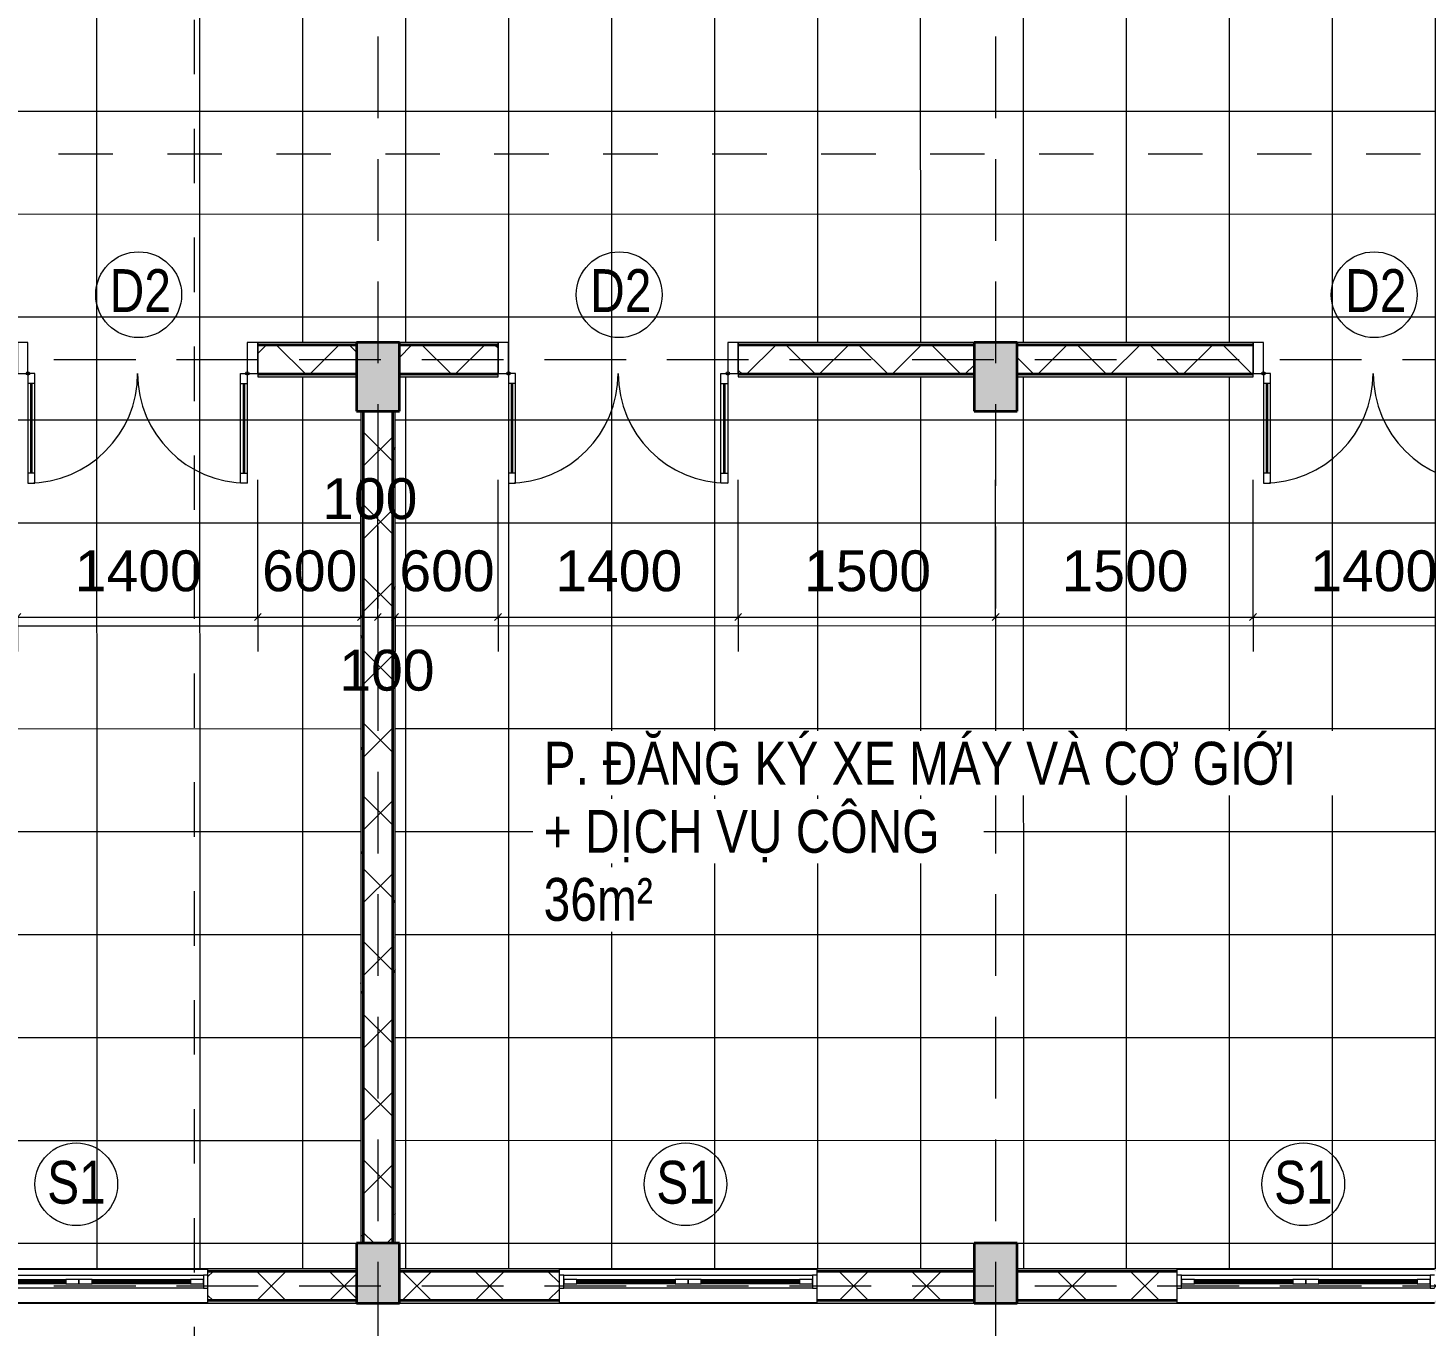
# Model space of a CAD drawing. Header units: millimetres. Extents: x -10792 to 44600, y -5903 to 19992.
# Drawn here: x 6011 to 14158, y -233 to 7334 of the extents above; entities that cross this region are included whole.
import ezdxf

# ---------------------------------------------------------------- set-up
doc = ezdxf.new("R2010")
doc.units = ezdxf.units.MM
for name, pattern in [('Abgebrochen', [714.375, 476.25, -238.125]), ('Aligning Line', [635, 317.5, -317.5]), ('Hidden', [714.375, 476.25, -238.125])]:
    doc.linetypes.add(name, pattern=pattern)
for name, color, linetype, lineweight in [('A-ANNO-DIMS', 211, 'Continuous', 9), ('A-ANNO-DIMS-100', 211, 'Continuous', 9), ('A-DOOR', 31, 'Continuous', 18), ('A-DOOR-IDEN', 31, 'Continuous', 9), ('A-FLOR', 192, 'Continuous', 9), ('A-FLOR-PATT', 8, 'Continuous', 9), ('A-GLAZ', 151, 'Continuous', 18), ('A-GLAZ-IDEN', 152, 'Continuous', 9), ('A-WALL', 113, 'Continuous', 25), ('A-WALL-PATT', 111, 'Continuous', 18), ('G-ANNO-SYMB', 111, 'Abgebrochen', 9), ('G-ANNO-TEXT', 231, 'Continuous', 9), ('S-COLS', 52, 'Continuous', 25), ('S-GRID', 1, 'Continuous', 9)]:
    doc.layers.add(name, color=color, linetype=linetype, lineweight=lineweight)
doc.styles.add('Arial', font='arial.ttf', dxfattribs={"width": 0.8, "height": 250})
doc.styles.add('Arial_3', font='arial.ttf', dxfattribs={"width": 0.8, "height": 250})
doc.styles.add('Arial_5', font='arial.ttf', dxfattribs={"height": 238.125})
doc.dimstyles.new('SecretInternalLinAngDimStyle5p4736185', dxfattribs={"dimscale": 304.8, "dimtxt": 242.94927, "dimasz": 0.130208, "dimexe": 0.656168, "dimexo": 0.0625, "dimgap": 0.260417, "dimtad": 1, "dimdec": 0, "dimrnd": 100, "dimzin": 0, "dimdsep": 46, "dimtxsty": 'Arial_5', "dimblk1": 'OBLIQUE', "dimblk2": 'OBLIQUE', "dimsah": 1, "dimcen": 0.09, "dimdle": 0.492126, "dimazin": 0, "dimtfac": 1, "dimtdec": 4, "dimtix": 1, "dimtmove": 0, "dimatfit": 3, "dimfxl": 2.624672, "dimfxlon": 1, "dimtvp": 1, "dimtolj": 1, "dimtzin": 0, "dimarcsym": 2})
doc.dimstyles.new('SecretInternalLinAngDimStyle5p4736185_1', dxfattribs={"dimscale": 304.8, "dimtxt": 242.94927, "dimasz": 0.130208, "dimexe": 0.656168, "dimexo": 0.0625, "dimgap": 0.260417, "dimtad": 1, "dimdec": 0, "dimrnd": 100, "dimzin": 0, "dimdsep": 46, "dimtxsty": 'Arial_5', "dimblk1": 'OBLIQUE', "dimblk2": 'OBLIQUE', "dimsah": 1, "dimcen": 0.09, "dimdle": 0.492126, "dimazin": 0, "dimtfac": 1, "dimtdec": 4, "dimtix": 1, "dimtmove": 2, "dimatfit": 3, "dimfxl": 2.624672, "dimfxlon": 1, "dimtvp": 1, "dimtolj": 1, "dimtzin": 0, "dimarcsym": 2})
pattern_1 = [(0, (27793.29, 0), (406.4, 101.6), [33.528, -271.272, 33.528, -271.272, -1625.6]), (0, (27793.29, 0), (406.4, 101.6), [-609.6, 33.528, -576.072, 33.528, -271.272, -711.2]), (0, (27793.29, 0), (406.4, 101.6), [-1524, 33.528, -169.672, 33.528, -474.472]), (120, (27945.69, 50.8), (-291.18818, 301.15272), [33.528, -271.272, 33.528, -271.272, -1625.6]), (120, (27945.69, 50.8), (-291.18818, 301.15272), [-609.6, 33.528, -576.072, 33.528, -271.272, -711.2]), (120, (27945.69, 50.8), (-291.18818, 301.15272), [-1524, 33.528, -169.672, 33.528, -474.472]), (240, (27996.49, 254), (-115.21182, -402.75272), [33.528, -271.272, 33.528, -271.272, -1625.6]), (240, (27996.49, 254), (-115.21182, -402.75272), [-609.6, 33.528, -576.072, 33.528, -271.272, -711.2]), (240, (27996.49, 254), (-115.21182, -402.75272), [-1524, 33.528, -169.672, 33.528, -474.472])]
pattern_2 = [(45, (27793.3, 0), (-212.132, 212.132), []), (135, (27793.3, 0), (-212.132, -212.132), [])]

# ---------------------------------------------------------------- blocks, each defined once
blk = doc.blocks.new('CỬA 2 CÁNH EROWINDOW_có ô chết_ - D2_1400x2200-2413861-01_MẶT BẰNG TẦNG 1')
at = {"layer": 'A-DOOR'}
for p, q in [((-639, 100), (-700, 100)), ((-700, 100), (-700, -80)), ((-639, -80), (-639, 100)), ((700, 100), (639, 100)), ((639, 100), (639, -80)), ((700, -80), (700, 100)), ((-700, -80), (-639, -80)), ((-599, -80), (-639, -80)), ((-639, -80), (-639, -719)), ((-599, -719), (-599, -80)), ((599, -719), (599, -80)), ((599, -80), (639, -80)), ((639, -80), (700, -80)), ((639, -80), (639, -719)), ((-599, -138), (-639, -138)), ((-624, -138), (-624, -661)), ((-614, -661), (-614, -138)), ((599, -138), (639, -138)), ((614, -138), (614, -661)), ((624, -661), (624, -138)), ((-599, -661), (-639, -661)), ((-639, -719), (-599, -719)), ((-599, -719), (-599, -661)), ((599, -661), (639, -661)), ((599, -719), (599, -661)), ((639, -719), (599, -719))]:
    blk.add_line(p, q, dxfattribs=at)
for centre in [(-639, -80), (639, -80)]:
    blk.add_circle(centre, 10, dxfattribs=at)
for centre, start, end in [((-639, -80), 270, 360), ((639, -80), 180, 270)]:
    blk.add_arc(centre, 639, start, end, dxfattribs=at)
blk = doc.blocks.new('CUA SO 2 CANH NHOM KINH O O THOANG - S1_1500x1800-2404851-01_MẶT BẰNG TẦNG 1')
at = {"layer": 'A-GLAZ'}
for p, q in [((-725, 63), (-750, 63)), ((-725, -13), (-725, 63)), ((-649, 37.5), (-725, 37.5)), ((-725, 37.5), (-725, 12.5)), ((-725, 12.5), (-649, 12.5)), ((-649, 12.5), (-649, 37.5)), ((-76, 27.5), (-649, 27.5)), ((-649, 27.5), (-649, 22.5)), ((-649, 22.5), (-76, 22.5)), ((0, 37.5), (-76, 37.5)), ((-76, 37.5), (-76, 12.5)), ((-76, 22.5), (-76, 27.5)), ((-76, 12.5), (0, 12.5)), ((0, 12.5), (0, 37.5)), ((76, 37.5), (0, 37.5)), ((0, 37.5), (0, 12.5)), ((0, 12.5), (76, 12.5)), ((76, 12.5), (76, 37.5)), ((649, 27.5), (76, 27.5)), ((76, 27.5), (76, 22.5)), ((76, 22.5), (649, 22.5)), ((725, 37.5), (649, 37.5)), ((649, 37.5), (649, 12.5)), ((649, 22.5), (649, 27.5)), ((649, 12.5), (725, 12.5)), ((750, 63), (725, 63)), ((725, 63), (725, -13)), ((725, 12.5), (725, 37.5)), ((-750, -13), (-725, -13)), ((725, -13), (750, -13))]:
    blk.add_line(p, q, dxfattribs=at)
at = {"layer": 'A-GLAZ', "lineweight": 9}
for p, q in [((-725, 63), (725, 63)), ((-649, 37.5), (-76, 37.5)), ((-76, 12.5), (-649, 12.5)), ((76, 37.5), (649, 37.5)), ((649, 12.5), (76, 12.5)), ((725, -13), (-725, -13))]:
    blk.add_line(p, q, dxfattribs=at)
blk = doc.blocks.new('M_Concrete-Rectangular-Column - COT250X350-2391829-01_MẶT BẰNG TẦNG 1')
at = {"layer": 'S-COLS', "lineweight": 35}
blk.add_hatch(color=256, dxfattribs=at).paths.add_polyline_path([(125, -175), (125, 175), (-125, 175), (-125, -175)])
for p, q in [((125, 175), (-125, 175)), ((-125, 175), (-125, -175)), ((125, -175), (125, 175)), ((-125, -175), (125, -175))]:
    blk.add_line(p, q, dxfattribs=at)
blk = doc.blocks.new('M_Concrete-Rectangular-Column - COT250X400-2391830-01_MẶT BẰNG TẦNG 1')
at = {"layer": 'S-COLS', "lineweight": 35}
blk.add_hatch(color=256, dxfattribs=at).paths.add_polyline_path([(125, -200), (125, 200), (-125, 200), (-125, -200)])
for p, q in [((125, 200), (-125, 200)), ((-125, 200), (-125, -200)), ((125, -200), (125, 200)), ((-125, -200), (125, -200))]:
    blk.add_line(p, q, dxfattribs=at)
blk = doc.blocks.new('KÝ HIEU CUA ĐI - KÝ HIEU CUA ĐI-1233-01_MẶT BẰNG TẦNG 1')
at = {"layer": 'A-DOOR-IDEN'}
blk.add_circle((0.059, -0.208), 2.5, dxfattribs=at)
blk = doc.blocks.new('KÝ HIỆU CỬA SỔ - KÝ HIỆU CỬA SỔ-146125-01_MẶT BẰNG TẦNG 1')
at = {"layer": 'A-GLAZ-IDEN'}
blk.add_circle((-0.075, -0.066), 2.408, dxfattribs=at)
blk = doc.blocks.new('DIMBLOCK132-01_MẶT BẰNG TẦNG 1')
at = {"layer": 'A-ANNO-DIMS-100', "transparency": 16777216}
for p, q in [((5950, 3900), (5950, 4700)), ((7350, 3900), (7350, 4700)), ((5950, 3900), (5969.8, 3919.8)), ((7350, 3900), (7369.8, 3919.8)), ((5950, 3900), (5930.2, 3880.2)), ((5950, 3900), (7350, 3900)), ((5950, 3900), (5950, 3700)), ((7350, 3900), (7330.2, 3880.2)), ((7350, 3900), (7350, 3700))]:
    blk.add_line(p, q, dxfattribs=at)
at = {"layer": 'A-ANNO-DIMS-100', "color": 0, "transparency": 16777216, "insert": (6283.7, 4288.5), "char_height": 238.12, "width": 879.103, "attachment_point": 1, "line_spacing_factor": 0.941778, "style": 'Arial_5'}
blk.add_mtext('1400', dxfattribs=at)
blk = doc.blocks.new('_Oblique')
at = {"color": 0, "linetype": 'ByBlock', "lineweight": -2}
blk.add_line((-0.5, -0.5), (0.5, 0.5), dxfattribs=at)
blk = doc.blocks.new('DIMBLOCK133-01_MẶT BẰNG TẦNG 1')
at = {"layer": 'A-ANNO-DIMS-100', "transparency": 16777216}
for p, q in [((7350, 3900), (7350, 4700)), ((7950, 3900), (7950, 4700)), ((7350, 3900), (7369.8, 3919.8)), ((7950, 3900), (7969.8, 3919.8)), ((7350, 3900), (7330.2, 3880.2)), ((7350, 3900), (7950, 3900)), ((7350, 3900), (7350, 3700)), ((7950, 3900), (7930.2, 3880.2)), ((7950, 3900), (7950, 3700))]:
    blk.add_line(p, q, dxfattribs=at)
at = {"layer": 'A-ANNO-DIMS-100', "color": 0, "transparency": 16777216, "insert": (7375.3, 4288.5), "char_height": 238.12, "width": 659.327, "attachment_point": 1, "line_spacing_factor": 0.941778, "style": 'Arial_5'}
blk.add_mtext('600', dxfattribs=at)
blk = doc.blocks.new('DIMBLOCK134-01_MẶT BẰNG TẦNG 1')
at = {"layer": 'A-ANNO-DIMS-100', "transparency": 16777216}
for p, q in [((7950, 3900), (7950, 4700)), ((8050, 3900), (8050, 4700)), ((7950, 3900), (7969.8, 3919.8)), ((8050, 3900), (8069.8, 3919.8)), ((7950, 3900), (7930.2, 3880.2)), ((7950, 3900), (8050, 3900)), ((7950, 3900), (7950, 3700)), ((8050, 3900), (8030.2, 3880.2)), ((8050, 3900), (8050, 3700))]:
    blk.add_line(p, q, dxfattribs=at)
at = {"layer": 'A-ANNO-DIMS-100', "color": 0, "transparency": 16777216, "insert": (7725.3, 4709.1), "char_height": 238.12, "width": 659.327, "attachment_point": 1, "line_spacing_factor": 0.941778, "style": 'Arial_5'}
blk.add_mtext('100', dxfattribs=at)
blk = doc.blocks.new('DIMBLOCK135-01_MẶT BẰNG TẦNG 1')
at = {"layer": 'A-ANNO-DIMS-100', "transparency": 16777216}
for p, q in [((8050, 3900), (8050, 4700)), ((8150, 3900), (8150, 4700)), ((8050, 3900), (8069.8, 3919.8)), ((8150, 3900), (8169.8, 3919.8)), ((8050, 3900), (8030.2, 3880.2)), ((8050, 3900), (8150, 3900)), ((8050, 3900), (8050, 3700)), ((8150, 3900), (8130.2, 3880.2)), ((8150, 3900), (8150, 3700))]:
    blk.add_line(p, q, dxfattribs=at)
at = {"layer": 'A-ANNO-DIMS-100', "color": 0, "transparency": 16777216, "insert": (7825.3, 3709.1), "char_height": 238.12, "width": 659.327, "attachment_point": 1, "line_spacing_factor": 0.941778, "style": 'Arial_5'}
blk.add_mtext('100', dxfattribs=at)
blk = doc.blocks.new('DIMBLOCK136-01_MẶT BẰNG TẦNG 1')
at = {"layer": 'A-ANNO-DIMS-100', "transparency": 16777216}
for p, q in [((8150, 3900), (8150, 4700)), ((8750, 3900), (8750, 4700)), ((8150, 3900), (8169.8, 3919.8)), ((8750, 3900), (8769.8, 3919.8)), ((8150, 3900), (8130.2, 3880.2)), ((8150, 3900), (8750, 3900)), ((8150, 3900), (8150, 3700)), ((8750, 3900), (8730.2, 3880.2)), ((8750, 3900), (8750, 3700))]:
    blk.add_line(p, q, dxfattribs=at)
at = {"layer": 'A-ANNO-DIMS-100', "color": 0, "transparency": 16777216, "insert": (8175.3, 4288.5), "char_height": 238.12, "width": 659.327, "attachment_point": 1, "line_spacing_factor": 0.941778, "style": 'Arial_5'}
blk.add_mtext('600', dxfattribs=at)
blk = doc.blocks.new('DIMBLOCK137-01_MẶT BẰNG TẦNG 1')
at = {"layer": 'A-ANNO-DIMS-100', "transparency": 16777216}
for p, q in [((8750, 3900), (8750, 4700)), ((10150, 3900), (10150, 4700)), ((8750, 3900), (8769.8, 3919.8)), ((10150, 3900), (10169.8, 3919.8)), ((8750, 3900), (8730.2, 3880.2)), ((8750, 3900), (10150, 3900)), ((8750, 3900), (8750, 3700)), ((10150, 3900), (10130.2, 3880.2)), ((10150, 3900), (10150, 3700))]:
    blk.add_line(p, q, dxfattribs=at)
at = {"layer": 'A-ANNO-DIMS-100', "color": 0, "transparency": 16777216, "insert": (9083.7, 4288.5), "char_height": 238.12, "width": 879.103, "attachment_point": 1, "line_spacing_factor": 0.941778, "style": 'Arial_5'}
blk.add_mtext('1400', dxfattribs=at)
blk = doc.blocks.new('DIMBLOCK138-01_MẶT BẰNG TẦNG 1')
at = {"layer": 'A-ANNO-DIMS-100', "transparency": 16777216}
for p, q in [((10150, 3900), (10150, 4700)), ((11650, 3900), (11650, 4700)), ((10150, 3900), (10169.8, 3919.8)), ((11650, 3900), (11669.8, 3919.8)), ((10150, 3900), (10130.2, 3880.2)), ((10150, 3900), (11650, 3900)), ((10150, 3900), (10150, 3700)), ((11650, 3900), (11630.2, 3880.2)), ((11650, 3900), (11650, 3700))]:
    blk.add_line(p, q, dxfattribs=at)
at = {"layer": 'A-ANNO-DIMS-100', "color": 0, "transparency": 16777216, "insert": (10533.7, 4288.5), "char_height": 238.12, "width": 879.103, "attachment_point": 1, "line_spacing_factor": 0.941778, "style": 'Arial_5'}
blk.add_mtext('1500', dxfattribs=at)
blk = doc.blocks.new('DIMBLOCK139-01_MẶT BẰNG TẦNG 1')
at = {"layer": 'A-ANNO-DIMS-100', "transparency": 16777216}
for p, q in [((11650, 3900), (11650, 4700)), ((13150, 3900), (13150, 4700)), ((11650, 3900), (11669.8, 3919.8)), ((13150, 3900), (13169.8, 3919.8)), ((11650, 3900), (11630.2, 3880.2)), ((11650, 3900), (13150, 3900)), ((11650, 3900), (11650, 3700)), ((13150, 3900), (13130.2, 3880.2)), ((13150, 3900), (13150, 3700))]:
    blk.add_line(p, q, dxfattribs=at)
at = {"layer": 'A-ANNO-DIMS-100', "color": 0, "transparency": 16777216, "insert": (12033.7, 4288.5), "char_height": 238.12, "width": 879.103, "attachment_point": 1, "line_spacing_factor": 0.941778, "style": 'Arial_5'}
blk.add_mtext('1500', dxfattribs=at)
blk = doc.blocks.new('DIMBLOCK140-01_MẶT BẰNG TẦNG 1')
at = {"layer": 'A-ANNO-DIMS-100', "transparency": 16777216}
for p, q in [((13150, 3900), (13150, 4700)), ((14550, 3900), (14550, 4700)), ((13150, 3900), (13169.8, 3919.8)), ((14550, 3900), (14569.8, 3919.8)), ((13150, 3900), (13130.2, 3880.2)), ((13150, 3900), (14550, 3900)), ((13150, 3900), (13150, 3700)), ((14550, 3900), (14530.2, 3880.2)), ((14550, 3900), (14550, 3700))]:
    blk.add_line(p, q, dxfattribs=at)
at = {"layer": 'A-ANNO-DIMS-100', "color": 0, "transparency": 16777216, "insert": (13483.7, 4288.5), "char_height": 238.12, "width": 879.103, "attachment_point": 1, "line_spacing_factor": 0.941778, "style": 'Arial_5'}
blk.add_mtext('1400', dxfattribs=at)

msp = doc.modelspace()

# ---------------------------------------------------------------- hatches: boundary and pattern name
at = {"layer": 'A-FLOR-PATT'}
h = msp.add_hatch(dxfattribs=at)
h.set_pattern_fill('FP_8', color=256, style=0, pattern_type=2)
h.set_pattern_definition([(0.0043, (16612.5, 7449.6), (-0.045, 600), []), (90.004, (16612.5, 7449.6), (-600, -0.042), [])])
h.paths.add_polyline_path([(450, -100.9), (825, -100.8), (825, 49), (660, 49), (660, -100), (450, -100)])
h.paths.add_polyline_path([(925, -100.8), (1825, -100.8), (1825, 99), (2125, 99), (2125, -100.7), (3025, -100.7), (3025, 99), (3325, 99), (3325, -100.6), (4150, -100.6), (4150, 44), (4225, 44), (4225, 250), (4475, 250), (4475, 100), (7925, 100), (7925, 250), (7950, 250), (7950, 5100), (7925, 5100), (7925, 5300), (7350, 5300), (7350, 5500), (8750, 5500), (8750, 5300), (8175, 5300), (8175, 5100), (8150, 5100), (8150, 250), (8175, 250), (8175, 100), (11525, 100), (11525, 250), (11775, 250), (11775, 100), (15125, 100), (15125, 250), (15150, 250), (15150, 5100), (15125, 5100), (15125, 5300), (14550, 5300), (14550, 5500), (15550, 5500), (15550, 5300), (15375, 5300), (15375, 5100), (15350, 5100), (15350, 250), (15375, 250), (15375, 100), (22325, 100), (22325, 250), (22350, 250), (22350, 5100), (22325, 5100), (22325, 5300), (18975, 5300), (18975, 5100), (18725, 5100), (18725, 5300), (16550, 5300), (16550, 5500), (22650, 5500), (22650, 5300), (22575, 5300), (22575, 5100), (22550, 5100), (22550, 250), (22575, 250), (22575, 100), (25925, 100), (25925, 250), (26175, 250), (26175, 100), (29525, 100), (29525, 250), (29550, 250), (29550, 5100), (29525, 5100), (29525, 5300), (26175, 5300), (26175, 5100), (25925, 5100), (25925, 5300), (23650, 5300), (23650, 5500), (30050, 5500), (30050, 5300), (29775, 5300), (29775, 5100), (29750, 5100), (29750, 250), (29775, 250), (29775, 100), (32150, 100), (32150, 94), (33225, 94), (33225, 250), (33475, 250), (33475, 94), (33550, 94), (33550, -98.4), (34450, -98.3), (34450, 5300), (33475, 5300), (33475, 5100), (33225, 5100), (33225, 5300), (31050, 5300), (31050, 5500), (34650, 5500), (34650, 5300.9), (36150, 5300.9), (36150, 5500), (37050, 5500), (37050, 5900), (37250, 5900), (37250, 5500), (37260.4, 5500), (37264.5, 7700), (37250, 7700), (37250, 7300), (37050, 7300), (37050, 7700), (34550, 7700), (34550, 8500), (34650, 8500), (34650, 9300), (34550, 9300), (34550, 9400), (34350, 9400), (34350, 9500), (37267.9, 9500), (37269.7, 10470), (37250, 10470), (37250, 10570), (37269.9, 10570), (37271.9, 11650), (37050, 11650), (37050, 9501.7), (33450, 9501.7), (33450.5, 9500), (33550, 9500), (33550, 9400), (33450, 9400), (33450, 8100), (33475, 8100), (33475, 7700), (33150, 7700), (33150, 7675), (31950, 7675), (31950, 7700), (29412, 7700), (29412, 7900), (29525, 7900.9), (29525, 8100), (29550, 8100), (29550, 12950), (29525, 12950), (29525, 13100), (26850, 13100), (26850, 7900), (28412, 7900), (28412, 7700), (25337, 7700), (25337, 7900), (25925, 7900), (25925, 8100), (26175, 8100), (26175, 7900), (26650, 7900), (26650, 13100), (26175, 13100), (26175, 12950), (25925, 12950), (25925, 13100), (24150, 13100), (24150, 7900), (24337, 7900), (24337, 7700), (23862, 7700), (23862, 7900), (23950, 7900), (23950, 13100), (23825, 13100), (23825, 13090), (23800, 13085), (23000, 13085), (23000, 12000), (21500, 12000), (21500, 7900), (22325, 7900), (22325, 8100), (22575, 8100), (22575, 7900), (22862, 7900), (22862, 7700), (21250, 7700), (21250, 7900), (21400, 7900), (21400, 12000), (19900, 12000), (19900, 13100), (19863, 13100), (19863, 13090), (19838, 13085), (19038, 13085), (19013, 13090), (19013, 13100), (18975, 13100), (18975, 12950), (18950, 12950), (18950, 8100), (18975, 8100), (18975, 7900), (20250, 7900), (20250, 7700), (16487, 7700), (16487, 7900), (18725, 7900), (18725, 8100), (18750, 8100), (18750, 12950), (18725, 12950), (18725, 13100), (15375, 13100), (15375, 12950), (15350, 12950), (15350, 8100), (15375, 8100), (15375, 7900), (15487, 7900), (15487, 7700), (9387, 7700), (9387, 7900), (11525, 7900), (11525, 8100), (11775, 8100), (11775, 7900), (15125, 7900), (15125, 8100), (15150, 8100), (15150, 12950), (15125, 12950), (15125, 13100), (11775, 13100), (11775, 12950), (11525, 12950), (11525, 13100), (8175, 13100), (8175, 12950), (8150, 12950), (8150, 8100), (8175, 8100), (8175, 7900), (8387, 7900), (8387, 7700), (5750, 7700), (5750, 7675), (4550, 7675), (4550, 7700), (4225, 7700), (4225, 8100), (4250, 8100), (4250, 12950), (4225, 12950), (4225, 13299.2), (3325, 13299.6), (3325, 13101), (3025, 13101), (3025, 13299.8), (2125, 13300.1), (2125, 13101), (1825, 13101), (1825, 13300.3), (925, 13300.7), (925, 13101), (675, 13101), (675, 12850), (450, 12850), (450, 11950), (650, 11950), (650, 11650), (450, 11650), (450, 10750), (650, 10750), (650, 10302), (663, 10302), (663, 10300), (700, 10300), (700, 7550), (500, 7550), (500, 7700), (425, 7700), (425, 8100), (500, 8100), (500, 10300), (450, 10300), (450, 8800), (-4025.9, 8800), (-4050, 4400), (450, 4400), (450, 2900), (500, 2900), (500, 5100), (425, 5100), (425, 5500), (500, 5500), (500, 5650), (700, 5650), (700, 5500), (1750, 5500), (1749.2, 5300), (700, 5300), (700, 2800), (650, 2800), (650, 2450), (450, 2450), (450, 1550), (650, 1550), (650, 1250), (450, 1250), (450, 350), (675, 350), (675, 149), (925, 149), (925, -98)])
h.paths.add_polyline_path([(1925, -100.8), (2025, -100.7), (2025, -1), (1925, -1), (1925, -92.1)])
h.paths.add_polyline_path([(3125, -100.7), (3225, -100.7), (3225, -1), (3125, -1), (3125, -85)])
h.paths.add_polyline_path([(32250, -98.5), (33225, -98.4), (33225, -6), (32250, -6), (32250, -85)])
h.paths.add_polyline_path([(34550, -98.3), (34650, -98.3), (34650, -1), (34550, -1)])
h.paths.add_polyline_path([(34750, -98.3), (35650, -98.2), (35650, 99), (35950, 99), (35950, -98.2), (36850, -98.2), (36850, 100), (37040, 100), (37040, 101.7), (34650, 101.7), (34650, 99), (34750, 99), (34750, -1)])
h.paths.add_polyline_path([(35750, -98.2), (35850, -98.2), (35850, -1), (35750, -1)])
h.paths.add_polyline_path([(36950, -98.2), (37040, -98.1), (37040, 0), (36950, 0), (36950, -75.1)])
h.paths.add_polyline_path([(574, 150), (574, 250), (450, 250), (450, 150)])
h.paths.add_polyline_path([(37240.8, 150), (37250.5, 150), (37250.6, 250), (37050, 250), (37050, 150)])
h.paths.add_polyline_path([(37250.8, 350), (37252.5, 1250), (37050, 1250), (37050, 350), (37233.4, 350)])
h.paths.add_polyline_path([(37196.4, 1350), (37252.7, 1350), (37252.9, 1450), (37150, 1450), (37150, 1350)])
h.paths.add_polyline_path([(450, 1350), (550, 1350), (550, 1450), (450, 1450)])
h.paths.add_polyline_path([(37150, 1550), (37253.1, 1550), (37254.7, 2450), (37050, 2450), (37050, 1550)])
h.paths.add_polyline_path([(37254.9, 2550), (37256.5, 3400), (37150, 3400), (37150, 2550), (37151.9, 2550)])
h.paths.add_polyline_path([(500, 2550), (550, 2550), (550, 2800), (450, 2800), (450, 2550)])
h.paths.add_polyline_path([(37116.7, 3500), (37256.7, 3500), (37259.7, 5100), (37050, 5100), (37050, 3500)])
h.paths.add_polyline_path([(4225, 5100), (4225, 5300), (3150, 5300), (3150, 5500), (5950, 5500), (5950, 5300), (4475, 5300), (4475, 5100)])
h.paths.add_polyline_path([(11525, 5100), (11525, 5300), (10150, 5300), (10150, 5500), (13150, 5500), (13150, 5300), (11775, 5300), (11775, 5100)])
h.paths.add_polyline_path([(31950, 7900), (31950, 7925), (33150, 7925), (33150, 7900), (33225, 7900.9), (33225, 8100), (33250, 8100), (33250, 12950), (33225, 12950), (33225, 13300), (33250, 13300), (33250, 14800), (29750, 14800), (29750, 13300), (29775, 13300), (29775, 12950), (29750, 12950), (29750, 12489.3), (29781.1, 12496.6), (30299.2, 12738.2), (30346.5, 12932.7), (30478.5, 12649.5), (30525.8, 12843.9), (31075, 13100), (31075, 10187.2), (31096.3, 10183.8), (31110.8, 10177.6), (31122, 10170), (31132.7, 10159), (31142, 10144.4), (31146.9, 10130.6), (31149.3, 10112.5), (31147.3, 10095.1), (31140.7, 10079.2), (31130.3, 10063.2), (31119.6, 10053.6), (31105, 10044.2), (31085.7, 10039), (31074.6, 10037.7), (31052.9, 10041.2), (31038.4, 10047.4), (31027.2, 10055), (31016.5, 10066), (31007.2, 10080.6), (31002.3, 10094.4), (31001.3, 10100), (29823.7, 10100), (29821.3, 10089.4), (29815.2, 10075.1), (29805.5, 10062.3), (29794.5, 10052), (29777.5, 10043.1), (29765, 10039.3), (29750, 10037.7), (29750, 8100), (29775, 8100), (29775, 7900), (30344.5, 7900)])
h.paths.add_polyline_path([(7468.2, 7900), (7925, 7900), (7925, 8100), (7950, 8100), (7950, 12950), (7925, 12950), (7925, 13300), (7950, 13300), (7950, 14800), (4450, 14800), (4451, 13300), (4475, 13299.2), (4475, 12950), (4450, 12950), (4450, 12489.3), (4481.1, 12496.6), (4999.2, 12738.2), (5046.5, 12932.7), (5178.5, 12649.5), (5225.8, 12843.9), (5775, 13100), (5775, 10187.2), (5796.3, 10183.8), (5810.8, 10177.6), (5822, 10170), (5832.7, 10159), (5842, 10144.4), (5846.9, 10130.6), (5849.3, 10112.5), (5847.3, 10095.1), (5840.7, 10079.2), (5830.3, 10063.2), (5819.6, 10053.6), (5805, 10044.2), (5785.7, 10039), (5774.6, 10037.7), (5752.9, 10041.2), (5738.4, 10047.4), (5727.2, 10055), (5716.5, 10066), (5707.2, 10080.6), (5702.3, 10094.4), (5701.3, 10100), (4523.7, 10100), (4521.3, 10089.4), (4515.2, 10075.1), (4505.5, 10062.3), (4494.5, 10052), (4477.5, 10043.1), (4465, 10039.3), (4450, 10037.7), (4450, 8100), (4475, 8100), (4475, 7900), (4550, 7900), (4550, 7925), (5750, 7925), (5750, 7900)])
h.paths.add_polyline_path([(36063.6, 7900), (37025, 7900), (37025, 7902.6), (35000, 7902.6), (35000, 7900), (35587, 7900)])
h.paths.add_polyline_path([(34650, 7900), (34900, 7900), (34900, 8351.7), (34650, 8351.7)])
h.paths.add_polyline_path([(37058.2, 8100), (37265.3, 8100), (37267.7, 9400), (37050, 9400), (37050, 8100)])
h.paths.add_polyline_path([(450, 10400), (550, 10400), (550, 10650), (450, 10650)])
h.paths.add_polyline_path([(37150, 11750), (37272.1, 11750), (37272.3, 11850), (37150, 11850)])
h.paths.add_polyline_path([(550, 11750), (550, 11850), (450, 11850), (450, 11750)])
h.paths.add_polyline_path([(37272.5, 11950), (37274.2, 12850), (37050, 12850), (37050, 11950), (37260, 11950)])
h.paths.add_polyline_path([(37274.3, 12950), (37274.6, 13103), (37260, 13103), (37260, 13050), (37050, 13050), (37050, 12950), (37265.1, 12950)])
h.paths.add_polyline_path([(575, 12950), (575, 13050), (450, 13050), (450, 12950)])
h.paths.add_polyline_path([(33475, 13100.9), (35250, 13100.9), (35250, 13102.6), (35270, 13102.6), (35270, 13100.9), (37040, 13101.4), (37040, 13103), (33475, 13103)])
h.paths.add_polyline_path([(825, 13201), (825, 13300.7), (660, 13300), (660, 13201), (675, 13201)])
h.paths.add_polyline_path([(3125, 13201), (3225, 13201), (3225, 13299.7), (3125, 13299.7)])
h.paths.add_polyline_path([(1925, 13201), (2025, 13201), (2025, 13300.2), (1925, 13300.2)])
h.paths.add_polyline_path([(29391.3, 13300), (29550, 13300.9), (29550, 13300.9), (29350, 13300)])
h.paths.add_polyline_path([(8175, 13300), (8350, 13300), (8350, 13301.7), (8150, 13301.7), (8150, 13300), (8167, 13300)])
h.paths.add_polyline_path([(19898.5, 13300), (19898.6, 13300), (19898.2, 13300)])
h.paths.add_polyline_path([(19913, 13300), (22575, 13301.2), (19913, 13301.3)])
h.paths.add_polyline_path([(18977.5, 13300), (18977.8, 13300), (18977.4, 13300)])
h.paths.add_polyline_path([(9058, 13300), (18963, 13300), (18963, 13301.3), (8450, 13301.7), (8450, 13300)])
h.paths.add_polyline_path([(4250, 13300.1), (4250, 15000), (4250, 15000), (4250, 13300.1)])
at = {"layer": 'A-WALL-PATT', "lineweight": 9}
h = msp.add_hatch(dxfattribs=at)
h.set_pattern_fill('FP_1', color=256, style=0, pattern_type=2)
h.set_pattern_definition(pattern_1)
h.paths.add_polyline_path([(22575, 5485), (22650, 5485), (22650, 5500), (22575, 5500), (22575, 5485.2)])
h.paths.add_polyline_path([(34650, 5485), (34650, 5500), (33475, 5500), (33475, 5485), (34635, 5485)])
h.paths.add_polyline_path([(5950, 5485), (5950, 5500), (4475, 5500), (4475, 5485)])
h.paths.add_polyline_path([(15550, 5485), (15550, 5500), (15375, 5500), (15375, 5485)])
h.paths.add_polyline_path([(1750, 5485), (1749.2, 5500), (685, 5500), (685, 5485), (1749.2, 5485)])
h.paths.add_polyline_path([(30050, 5485), (30050, 5500), (29775, 5499.4), (29775, 5485)])
h.paths.add_polyline_path([(13150, 5485), (13150, 5500), (11775, 5500), (11775, 5485)])
h.paths.add_polyline_path([(8750, 5485), (8750, 5500), (8175, 5500), (8175, 5485)])
h.paths.add_polyline_path([(22325, 5485), (22325, 5500), (18975, 5500), (18975, 5485)])
h.paths.add_polyline_path([(29525, 5485), (29525, 5500), (26175, 5500), (26175, 5485)])
h.paths.add_polyline_path([(33225, 5485), (33225, 5500), (31050, 5500), (31050, 5485), (32250.8, 5485)])
h.paths.add_polyline_path([(15125, 5485), (15125, 5500), (14550, 5500), (14550, 5485)])
h.paths.add_polyline_path([(7925, 5485), (7925, 5500), (7350, 5500), (7350, 5485)])
h.paths.add_polyline_path([(11525, 5485), (11525, 5500), (10150, 5500), (10150, 5485)])
h.paths.add_polyline_path([(18725, 5485), (18725, 5500), (16550, 5500), (16550, 5485), (17000, 5485)])
h.paths.add_polyline_path([(4225, 5485), (4225, 5500), (3150, 5500), (3150, 5485)])
h.paths.add_polyline_path([(25925, 5485), (25925, 5500), (23650, 5500), (23650, 5485), (24625.4, 5485)])
h = msp.add_hatch(dxfattribs=at)
h.set_pattern_fill('FP_2', color=256, style=0, pattern_type=2)
h.set_pattern_definition(pattern_2)
h.paths.add_polyline_path([(700, 5315), (1750, 5315), (1749.2, 5485), (685, 5485), (685, 5315)])
h.paths.add_polyline_path([(34635, 5315), (34635, 5485), (33475, 5485), (33475, 5315), (34465, 5315)])
h.paths.add_polyline_path([(33225, 5315), (33225, 5485), (31050, 5485), (31050, 5315), (32250.8, 5315)])
h.paths.add_polyline_path([(8750, 5315), (8750, 5485), (8175, 5485), (8175, 5315)])
h.paths.add_polyline_path([(7350, 5315), (7925, 5315), (7925, 5485), (7350, 5485), (7350, 5400)])
h.paths.add_polyline_path([(4475, 5315), (5950, 5315), (5950, 5485), (4475, 5485), (4475, 5359.8)])
h.paths.add_polyline_path([(29775, 5315), (30050, 5315), (30050, 5485), (29775, 5485), (29775, 5325.8)])
h.paths.add_polyline_path([(16550, 5315), (18725, 5315), (18725, 5485), (16550, 5485), (16550, 5400)])
h.paths.add_polyline_path([(11775, 5315), (13150, 5315), (13150, 5485), (11775, 5485), (11775, 5354)])
h.paths.add_polyline_path([(10150, 5315), (11525, 5315), (11525, 5485), (10150, 5485), (10150, 5400)])
h.paths.add_polyline_path([(14550, 5315), (15125, 5315), (15125, 5485), (14550, 5485), (14550, 5400)])
h.paths.add_polyline_path([(15550, 5315), (15550, 5485), (15375, 5485), (15375, 5315)])
h.paths.add_polyline_path([(25925, 5315), (25925, 5485), (23650, 5485), (23650, 5315), (24625.4, 5315)])
h.paths.add_polyline_path([(29525, 5315), (29525, 5485), (26175, 5485), (26175, 5315)])
h.paths.add_polyline_path([(3150, 5315), (4225, 5315), (4225, 5485), (3150, 5485), (3150, 5400)])
h.paths.add_polyline_path([(18975, 5315), (22325, 5315.7), (22325, 5485), (18975, 5485), (18975, 5364.5)])
h.paths.add_polyline_path([(22650, 5315), (22650, 5485), (22575, 5485), (22575, 5315)])
h = msp.add_hatch(dxfattribs=at)
h.set_pattern_fill('FP_1', color=256, style=0, pattern_type=2)
h.set_pattern_definition(pattern_1)
h.paths.add_polyline_path([(15375, 5300), (15550, 5300), (15550, 5315), (15375, 5315), (15375, 5301.9)])
h.paths.add_polyline_path([(5950, 5300), (5950, 5315), (4475, 5315), (4475, 5300)])
h.paths.add_polyline_path([(3150, 5300), (4225, 5300), (4225, 5315), (3150, 5315)])
h.paths.add_polyline_path([(1749.2, 5300), (1750, 5300), (1749.2, 5315), (700, 5315), (700, 5300)])
h.paths.add_polyline_path([(33225, 5300), (33225, 5315), (31050, 5315), (31050, 5300), (32250.8, 5300)])
h.paths.add_polyline_path([(34450, 5300), (34450, 5315), (33475, 5315), (33475, 5300)])
h.paths.add_polyline_path([(30050, 5300), (30050, 5315), (29775, 5315), (29775, 5300)])
h.paths.add_polyline_path([(7350, 5300), (7925, 5300.6), (7925, 5315), (7350, 5315)])
h.paths.add_polyline_path([(8175, 5300), (8750, 5300), (8750, 5315), (8175, 5315), (8175, 5300.6)])
h.paths.add_polyline_path([(16550, 5300), (18725, 5300), (18725, 5315), (16550, 5315)])
h.paths.add_polyline_path([(25925, 5300), (25925, 5315), (23650, 5315), (23650, 5300), (24625.4, 5300)])
h.paths.add_polyline_path([(11775, 5300), (13150, 5300), (13150, 5315), (11775, 5315), (11775, 5306.9)])
h.paths.add_polyline_path([(29525, 5300), (29525, 5315), (26175, 5315), (26175, 5300)])
h.paths.add_polyline_path([(10150, 5300), (11525, 5300), (11525, 5315), (10150, 5315)])
h.paths.add_polyline_path([(14550, 5300), (15125, 5300.6), (15125, 5315), (14550, 5315)])
h.paths.add_polyline_path([(22650, 5300), (22650, 5315), (22575, 5315), (22575, 5300)])
h.paths.add_polyline_path([(18975, 5300), (22325, 5300.1), (22325, 5315), (18975, 5315), (18975, 5308.7)])
h = msp.add_hatch(dxfattribs=at)
h.set_pattern_fill('FP_1', color=256, style=0, pattern_type=2)
h.set_pattern_definition(pattern_1)
h.paths.add_polyline_path([(7964.6, 250), (7965, 250), (7965, 5100), (7950, 5100), (7950, 250)])
h = msp.add_hatch(dxfattribs=at)
h.set_pattern_fill('FP_2', color=256, style=0, pattern_type=2)
h.set_pattern_definition(pattern_2)
h.paths.add_polyline_path([(8135, 250), (8135, 5100), (7965, 5100), (7965, 250), (7969.9, 250)])
h = msp.add_hatch(dxfattribs=at)
h.set_pattern_fill('FP_1', color=256, style=0, pattern_type=2)
h.set_pattern_definition(pattern_1)
h.paths.add_polyline_path([(8150, 250), (8150, 5100), (8135, 5100), (8135, 250)])
h = msp.add_hatch(dxfattribs=at)
h.set_pattern_fill('FP_1', color=256, style=0, pattern_type=2)
h.set_pattern_definition(pattern_1)
h.paths.add_polyline_path([(7925, 85), (7925, 100), (7058, 100), (7058, 85), (7468.2, 85)])
h.paths.add_polyline_path([(22325, 85), (22325, 100), (21408, 100), (21408, 85)])
h.paths.add_polyline_path([(15125, 85), (15125, 100), (14208, 100), (14208, 85), (15093.6, 85)])
h.paths.add_polyline_path([(29775, 85), (30658, 85), (30658, 100), (29775, 99.6)])
h.paths.add_polyline_path([(9108, 85), (9108, 100), (8175, 99.6), (8175, 85)])
h.paths.add_polyline_path([(28608, 85), (29525, 85), (29525, 100), (28608, 100)])
h.paths.add_polyline_path([(17808, 85), (18750, 85), (18750, 100), (17808, 100)])
h.paths.add_polyline_path([(11775, 85), (12708, 85), (12708, 100), (11775, 100), (11775, 91.7)])
h.paths.add_polyline_path([(25925, 85), (25925, 100), (25008, 100), (25008, 85)])
h.paths.add_polyline_path([(10608, 85), (11525, 85), (11525, 100), (10608, 100)])
h.paths.add_polyline_path([(27108, 85), (27108, 100), (26175, 100), (26175, 85)])
h.paths.add_polyline_path([(15375, 85), (16308, 85), (16308, 100), (15375, 99.6)])
h.paths.add_polyline_path([(5558, 85), (5558, 100), (4475, 100), (4475, 85)])
h.paths.add_polyline_path([(23508, 85), (23508, 100), (22575, 99.6), (22575, 85)])
h.paths.add_polyline_path([(18950, 85), (19908, 85), (19908, 100), (18950, 100), (18950, 91.8)])
h = msp.add_hatch(dxfattribs=at)
h.set_pattern_fill('FP_2', color=256, style=0, pattern_type=2)
h.set_pattern_definition(pattern_2)
h.paths.add_polyline_path([(32158, -85), (32250, -85), (32250, 85), (32158, 85), (32158, -6)])
h.paths.add_polyline_path([(4475, -85), (5558, -85), (5558, 85), (4475, 85), (4475, -9.7)])
h.paths.add_polyline_path([(7058, -85), (7925, -85), (7925, 85), (7058, 85), (7058, 0)])
h.paths.add_polyline_path([(8175, -85), (9108, -85), (9108, 85), (8175, 85), (8175, 78)])
h.paths.add_polyline_path([(30658, -85), (30658, 85), (29775, 85), (29775, -85), (30344.5, -85)])
h.paths.add_polyline_path([(11775, -85), (12708, -85), (12708, 85), (11775, 85), (11775, -47.2)])
h.paths.add_polyline_path([(10608, -85), (11525, -85), (11525, 85), (10608, 85), (10608, 0)])
h.paths.add_polyline_path([(23508, -85), (23508, 85), (22575, 85), (22575, -85)])
h.paths.add_polyline_path([(14208, -85), (15125, -85), (15125, 85), (14208, 85), (14208, 0)])
h.paths.add_polyline_path([(28608, -85), (29525, -85), (29525, 85), (28608, 85), (28608, 0)])
h.paths.add_polyline_path([(15375, -85), (16308, -85), (16308, 85), (15375, 85), (15375, 78)])
h.paths.add_polyline_path([(25925, -85), (25925, 85), (25008, 85), (25008, -85)])
h.paths.add_polyline_path([(22325, -85), (22325, 85), (21408, 85), (21408, -85)])
h.paths.add_polyline_path([(26175, -85), (27108, -85), (27108, 85), (26175, 85), (26175, -37.8)])
h.paths.add_polyline_path([(18950, -85), (19908, -85), (19908, 85), (18950, 85), (18950, -46.2)])
h.paths.add_polyline_path([(17808, -85), (18750, -85), (18750, 85), (17808, 85), (17808, 0)])
h = msp.add_hatch(dxfattribs=at)
h.set_pattern_fill('FP_1', color=256, style=0, pattern_type=2)
h.set_pattern_definition(pattern_1)
h.paths.add_polyline_path([(4475, -100), (5450, -100), (5450, -85), (4475, -85), (4475, -98.3)])
h.paths.add_polyline_path([(30658, -100), (30658, -85), (29775, -85), (29775, -100), (30344.5, -100)])
h.paths.add_polyline_path([(29525, -100), (29525, -85), (28608, -85), (28608, -100)])
h.paths.add_polyline_path([(5550, -100), (5558, -100), (5558, -85), (5550, -85)])
h.paths.add_polyline_path([(7058, -100), (7925, -100), (7925, -85), (7058, -85)])
h.paths.add_polyline_path([(8175, -100), (9108, -100), (9108, -85), (8175, -85), (8175, -93.2)])
h.paths.add_polyline_path([(25925, -100), (25925, -85), (25008, -85), (25008, -100)])
h.paths.add_polyline_path([(11775, -100), (12708, -100), (12708, -85), (11775, -85), (11775, -93.3)])
h.paths.add_polyline_path([(27108, -100), (27108, -85), (26175, -85), (26175, -100)])
h.paths.add_polyline_path([(10608, -100), (11525, -100), (11525, -85), (10608, -85)])
h.paths.add_polyline_path([(22325, -100), (22325, -85), (21408, -85), (21408, -100)])
h.paths.add_polyline_path([(14208, -100), (15125, -100), (15125, -85), (14208, -85)])
h.paths.add_polyline_path([(22575, -100), (23508, -100), (23508, -85), (22575, -85), (22575, -91.7)])
h.paths.add_polyline_path([(15375, -100), (16308, -100), (16308, -85), (15375, -85), (15375, -93.3)])
h.paths.add_polyline_path([(18750, -100), (18750, -85), (17808, -85), (17808, -100)])
h.paths.add_polyline_path([(18950, -100), (19908, -100), (19908, -85), (18950, -85), (18950, -93.2)])

# ---------------------------------------------------------------- linework, layer by layer
at = {"layer": 'A-FLOR'}
for p, q in [((5550, -100.5), (11525, -100)), ((11775, -100), (12708, -100))]:
    msp.add_line(p, q, dxfattribs=at)
at = {"layer": 'A-WALL', "lineweight": 18}
for p, q in [((7925, 5500), (7350, 5500)), ((7350, 5500), (7350, 5300)), ((8750, 5500), (8175, 5500)), ((8750, 5300), (8750, 5500)), ((11525, 5500), (10150, 5500)), ((10150, 5500), (10150, 5300)), ((13150, 5500), (11775, 5500)), ((13150, 5300), (13150, 5500)), ((7350, 5300), (7925, 5300)), ((8175, 5300), (8750, 5300)), ((10150, 5300), (11525, 5300)), ((11775, 5300), (13150, 5300)), ((7950, 5100), (7950, 250)), ((8150, 250), (8150, 5100)), ((7925, 100), (7058, 100)), ((7058, 100), (7058, -100)), ((9108, 100), (8175, 100)), ((9108, -100), (9108, 100)), ((11525, 100), (10608, 100)), ((10608, 100), (10608, -100)), ((12708, 100), (11775, 100)), ((12708, -100), (12708, 100)), ((7058, -100), (7925, -100)), ((8175, -100), (9108, -100)), ((10608, -100), (11525, -100)), ((11775, -100), (12708, -100))]:
    msp.add_line(p, q, dxfattribs=at)
at = {"layer": 'A-WALL', "lineweight": 35}
for p, q in [((7925, 5485), (7350, 5485)), ((8750, 5485), (8175, 5485)), ((11525, 5485), (10150, 5485)), ((13150, 5485), (11775, 5485)), ((7925, 5315), (7350, 5315)), ((8750, 5315), (8175, 5315)), ((11525, 5315), (10150, 5315)), ((13150, 5315), (11775, 5315)), ((7965, 5100), (7965, 250)), ((8135, 5100), (8135, 250)), ((7925, 85), (7058, 85)), ((9108, 85), (8175, 85)), ((11525, 85), (10608, 85)), ((12708, 85), (11775, 85)), ((7925, -85), (7058, -85)), ((9108, -85), (8175, -85)), ((11525, -85), (10608, -85)), ((12708, -85), (11775, -85))]:
    msp.add_line(p, q, dxfattribs=at)
at = {"layer": 'A-WALL'}
for p, q in [((5558, 100), (7058, 100)), ((9108, 100), (10608, 100)), ((12708, 100), (14208, 100)), ((7058, -100), (5558, -100)), ((10608, -100), (9108, -100)), ((14208, -100), (12708, -100))]:
    msp.add_line(p, q, dxfattribs=at)
at = {"layer": 'G-ANNO-SYMB', "linetype": 'Aligning Line'}
for p, q in [((6978.4, 16271.6), (6978.4, -4684.7)), ((-7146.6, 6600), (41465.8, 6600))]:
    msp.add_line(p, q, dxfattribs=at)
at = {"layer": 'S-GRID', "linetype": 'Hidden'}
for p, q in [((8050, 18000), (8050, -3000)), ((11650, 18000), (11650, -3000)), ((39500, 5400), (-3000, 5400)), ((39500, 0), (-3000, 0))]:
    msp.add_line(p, q, dxfattribs=at)

# ---------------------------------------------------------------- block references
at = {"layer": 'A-DOOR'}
for p in [(6650, 5400), (9450, 5400), (13850, 5400)]:
    msp.add_blockref('CỬA 2 CÁNH EROWINDOW_có ô chết_ - D2_1400x2200-2413861-01_MẶT BẰNG TẦNG 1', p, dxfattribs=at)
at = {"layer": 'A-DOOR-IDEN', "xscale": 99.99999999999991, "yscale": 99.99999999999991, "zscale": 99.99999999999991}
for p in [(6650, 5800), (9450, 5800), (13850, 5800)]:
    msp.add_blockref('KÝ HIEU CUA ĐI - KÝ HIEU CUA ĐI-1233-01_MẶT BẰNG TẦNG 1', p, dxfattribs=at)
at = {"layer": 'A-GLAZ', "lineweight": 9}
for p in [(6308, 0), (9858, 0), (13458, 0)]:
    msp.add_blockref('CUA SO 2 CANH NHOM KINH O O THOANG - S1_1500x1800-2404851-01_MẶT BẰNG TẦNG 1', p, dxfattribs=at)
at = {"layer": 'A-GLAZ-IDEN', "xscale": 99.99999999999991, "yscale": 99.99999999999991, "zscale": 99.99999999999991}
for p in [(6300, 600), (9850, 600), (13450, 600)]:
    msp.add_blockref('KÝ HIỆU CỬA SỔ - KÝ HIỆU CỬA SỔ-146125-01_MẶT BẰNG TẦNG 1', p, dxfattribs=at)
at = {"layer": 'S-COLS', "lineweight": 35}
for name, p in [('M_Concrete-Rectangular-Column - COT250X400-2391830-01_MẶT BẰNG TẦNG 1', (8050, 5300)), ('M_Concrete-Rectangular-Column - COT250X400-2391830-01_MẶT BẰNG TẦNG 1', (11650, 5300)), ('M_Concrete-Rectangular-Column - COT250X350-2391829-01_MẶT BẰNG TẦNG 1', (8050, 75)), ('M_Concrete-Rectangular-Column - COT250X350-2391829-01_MẶT BẰNG TẦNG 1', (11650, 75))]:
    msp.add_blockref(name, p, dxfattribs=at)

# ---------------------------------------------------------------- texts
at = {"layer": 'A-DOOR-IDEN', "char_height": 250, "width": 429.704, "attachment_point": 1, "style": 'Arial'}
for insert in [(6486.9, 5927.9), (9286.9, 5927.9), (13686.9, 5927.9)]:
    msp.add_mtext('D2', dxfattribs=dict(at, insert=insert))
at = {"layer": 'A-GLAZ-IDEN', "char_height": 250, "width": 410.464, "attachment_point": 1, "style": 'Arial'}
for insert in [(6122.6, 730.1), (9672.6, 730.1), (13272.6, 730.1)]:
    msp.add_mtext('S1', dxfattribs=dict(at, insert=insert))

# ---------------------------------------------------------------- dimensions: what is measured, and where the dimension line sits
at = {"layer": 'A-ANNO-DIMS'}
for base, p1, p2, override, picture, middle in [((7350, 3900), (5950, 4700), (7350, 4700), {"dimpost": '<>', "dimfxl": 1400}, 'DIMBLOCK132-01_MẶT BẰNG TẦNG 1', (6650, 4101)), ((7950, 3900), (7350, 4700), (7950, 4700), {"dimpost": '<>', "dimfxl": 600}, 'DIMBLOCK133-01_MẶT BẰNG TẦNG 1', (7650, 4101)), ((8750, 3900), (8150, 4700), (8750, 4700), {"dimpost": '<>', "dimfxl": 600}, 'DIMBLOCK136-01_MẶT BẰNG TẦNG 1', (8450, 4101)), ((10150, 3900), (8750, 4700), (10150, 4700), {"dimpost": '<>', "dimfxl": 1400}, 'DIMBLOCK137-01_MẶT BẰNG TẦNG 1', (9450, 4101)), ((11650, 3900), (10150, 4700), (11650, 4700), {"dimpost": '<>', "dimfxl": 1500}, 'DIMBLOCK138-01_MẶT BẰNG TẦNG 1', (10900, 4101)), ((13150, 3900), (11650, 4700), (13150, 4700), {"dimpost": '<>', "dimfxl": 1500}, 'DIMBLOCK139-01_MẶT BẰNG TẦNG 1', (12400, 4101)), ((14550, 3900), (13150, 4700), (14550, 4700), {"dimpost": '<>', "dimfxl": 1400}, 'DIMBLOCK140-01_MẶT BẰNG TẦNG 1', (13850, 4101))]:
    dim = msp.add_linear_dim(base=base, p1=p1, p2=p2, dimstyle='SecretInternalLinAngDimStyle5p4736185', override=override, dxfattribs=at)
    dim.commit()
    dim.dimension.update_dxf_attribs({"geometry": picture, "text_midpoint": middle})
for base, p1, p2, picture, middle in [((8050, 3900), (7950, 4700), (8050, 4700), 'DIMBLOCK134-01_MẶT BẰNG TẦNG 1', (8054.9, 4550.4)), ((8150, 3900), (8050, 4700), (8150, 4700), 'DIMBLOCK135-01_MẶT BẰNG TẦNG 1', (8154.9, 3550.4))]:
    dim = msp.add_linear_dim(base=base, p1=p1, p2=p2, dimstyle='SecretInternalLinAngDimStyle5p4736185_1', override={"dimpost": '<>', "dimfxl": 100}, dxfattribs=at)
    dim.commit()
    dim.dimension.update_dxf_attribs({"geometry": picture, "text_midpoint": middle, "dimtype": 160})

# ---------------------------------------------------------------- next in the draw order: texts
at = {"layer": 'G-ANNO-TEXT', "color": 7, "insert": (9015.6, 3172.7), "char_height": 250, "width": 416.877, "attachment_point": 1, "style": 'Arial', "bg_fill": 3, "box_fill_scale": 1.25, "bg_fill_color": 9, "bg_fill_true_color": 13158600, "bg_fill_transparency": 0}
msp.add_mtext('P. ', dxfattribs=at)

# ---------------------------------------------------------------- next in the draw order: texts
at = {"layer": 'G-ANNO-TEXT', "color": 7, "insert": (9359.5, 3172.7), "char_height": 250, "width": 4515.104, "attachment_point": 1, "style": 'Arial', "bg_fill": 3, "box_fill_scale": 1.25, "bg_fill_color": 9, "bg_fill_true_color": 13158600, "bg_fill_transparency": 0}
msp.add_mtext('ĐĂNG KÝ XE MÁY VÀ CƠ GI', dxfattribs=at)

# ---------------------------------------------------------------- next in the draw order: texts
at = {"layer": 'G-ANNO-TEXT', "color": 7, "char_height": 250, "attachment_point": 1, "bg_fill": 3, "box_fill_scale": 1.25, "bg_fill_color": 9, "bg_fill_true_color": 13158600, "bg_fill_transparency": 0}
for s, insert, width, style in [('\\fArial|b0|i0|c254|p34|;\\W.8;Ớ', (13084.9, 3172.7), 288.607, 'Arial_3'), ('+ D', (9015.6, 2775.9), 538.734, 'Arial')]:
    msp.add_mtext(s, dxfattribs=dict(at, insert=insert, width=width, style=style))

# ---------------------------------------------------------------- next in the draw order: texts
for s, insert, width, style in [('I', (13323, 3172.7), 96.203, 'Arial'), ('\\fArial|b0|i0|c254|p34|;\\W.8;Ị', (9460.1, 2775.9), 96.202, 'Arial_3')]:
    msp.add_mtext(s, dxfattribs=dict(at, insert=insert, width=width, style=style))

# ---------------------------------------------------------------- next in the draw order: texts
at = {"layer": 'G-ANNO-TEXT', "color": 7, "insert": (9539.5, 2775.9), "char_height": 250, "width": 808.101, "attachment_point": 1, "style": 'Arial', "bg_fill": 3, "box_fill_scale": 1.25, "bg_fill_color": 9, "bg_fill_true_color": 13158600, "bg_fill_transparency": 0}
msp.add_mtext('CH V', dxfattribs=at)

# ---------------------------------------------------------------- next in the draw order: texts
at = {"layer": 'G-ANNO-TEXT', "color": 7, "char_height": 250, "attachment_point": 1, "bg_fill": 3, "box_fill_scale": 1.25, "bg_fill_color": 9, "bg_fill_true_color": 13158600, "bg_fill_transparency": 0}
for s, insert, width, style in [('\\fArial|b0|i0|c254|p34|;\\W.8;Ụ', (10206.2, 2775.9), 243.713, 'Arial_3'), ('36m²', (9015.6, 2379), 776.033, 'Arial')]:
    msp.add_mtext(s, dxfattribs=dict(at, insert=insert, width=width, style=style))

# ---------------------------------------------------------------- next in the draw order: texts
at = {"layer": 'G-ANNO-TEXT', "color": 7, "insert": (10407.3, 2775.9), "char_height": 250, "width": 1109.535, "attachment_point": 1, "style": 'Arial', "bg_fill": 3, "box_fill_scale": 1.25, "bg_fill_color": 9, "bg_fill_true_color": 13158600, "bg_fill_transparency": 0}
msp.add_mtext(' CÔNG', dxfattribs=at)

doc.saveas('drawing.dxf')
